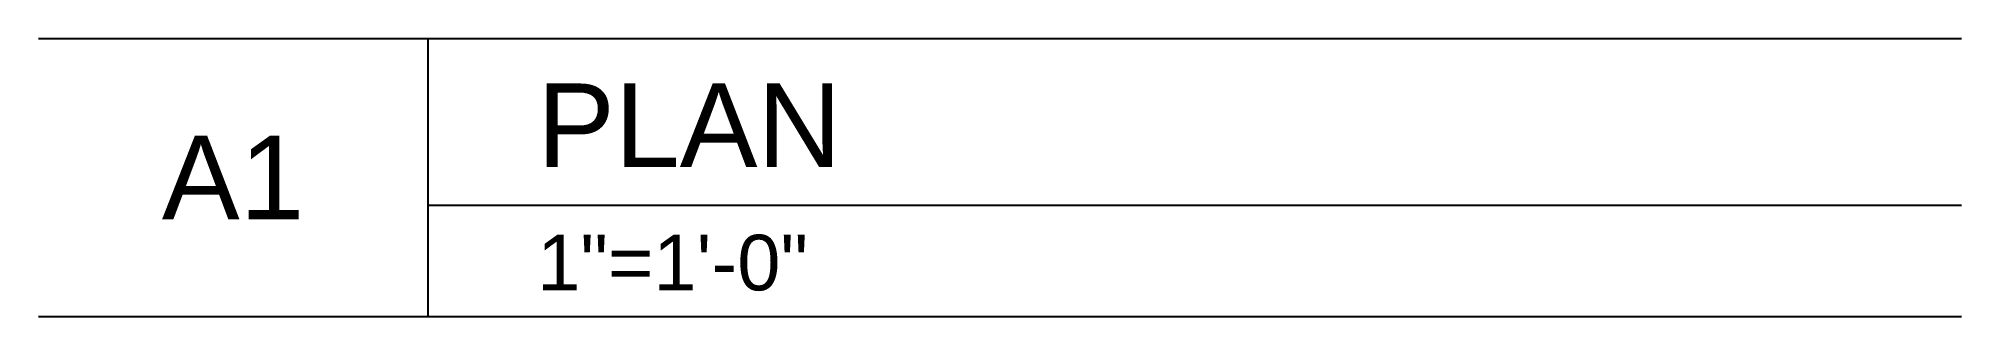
# Model space of a CAD drawing. Header units: inches. Extents: x 0 to 4.32, y 0 to 0.62.
import ezdxf
from ezdxf.enums import TextEntityAlignment as Align

# ---------------------------------------------------------------- set-up
doc = ezdxf.new("R2010")
doc.units = ezdxf.units.IN
doc.header["$MEASUREMENT"] = 0
doc.styles.add('Sans', font='swiss.ttf')

# ---------------------------------------------------------------- blocks, each defined once
blk = doc.blocks.new('Detail Title')
for p, q in [((0, 0.625), (4.3209, 0.625)), ((0.875, 0.625), (0.875, 0)), ((0.875, 0.25), (4.3209, 0.25)), ((0, 0), (4.3209, 0))]:
    blk.add_line(p, q)
at = {"style": 'Sans'}
for tag, p, height in [('DRAWING', (1.1205, 0.3363), 0.1875), ('SCALE', (1.1205, 0.0588), 0.125)]:
    blk.add_attdef(tag, p, '', height=height, dxfattribs=at)
blk.add_attdef('A1', text='', height=0.1875, dxfattribs=at).set_placement((0.4375, 0.3125), align=Align.MIDDLE_CENTER)

msp = doc.modelspace()

# ---------------------------------------------------------------- block references
msp.add_blockref('Detail Title', (0, 0)).add_auto_attribs({'A1': 'A1', 'DRAWING': 'PLAN', 'SCALE': '1"=1\'-0"'})

doc.saveas('drawing.dxf')
